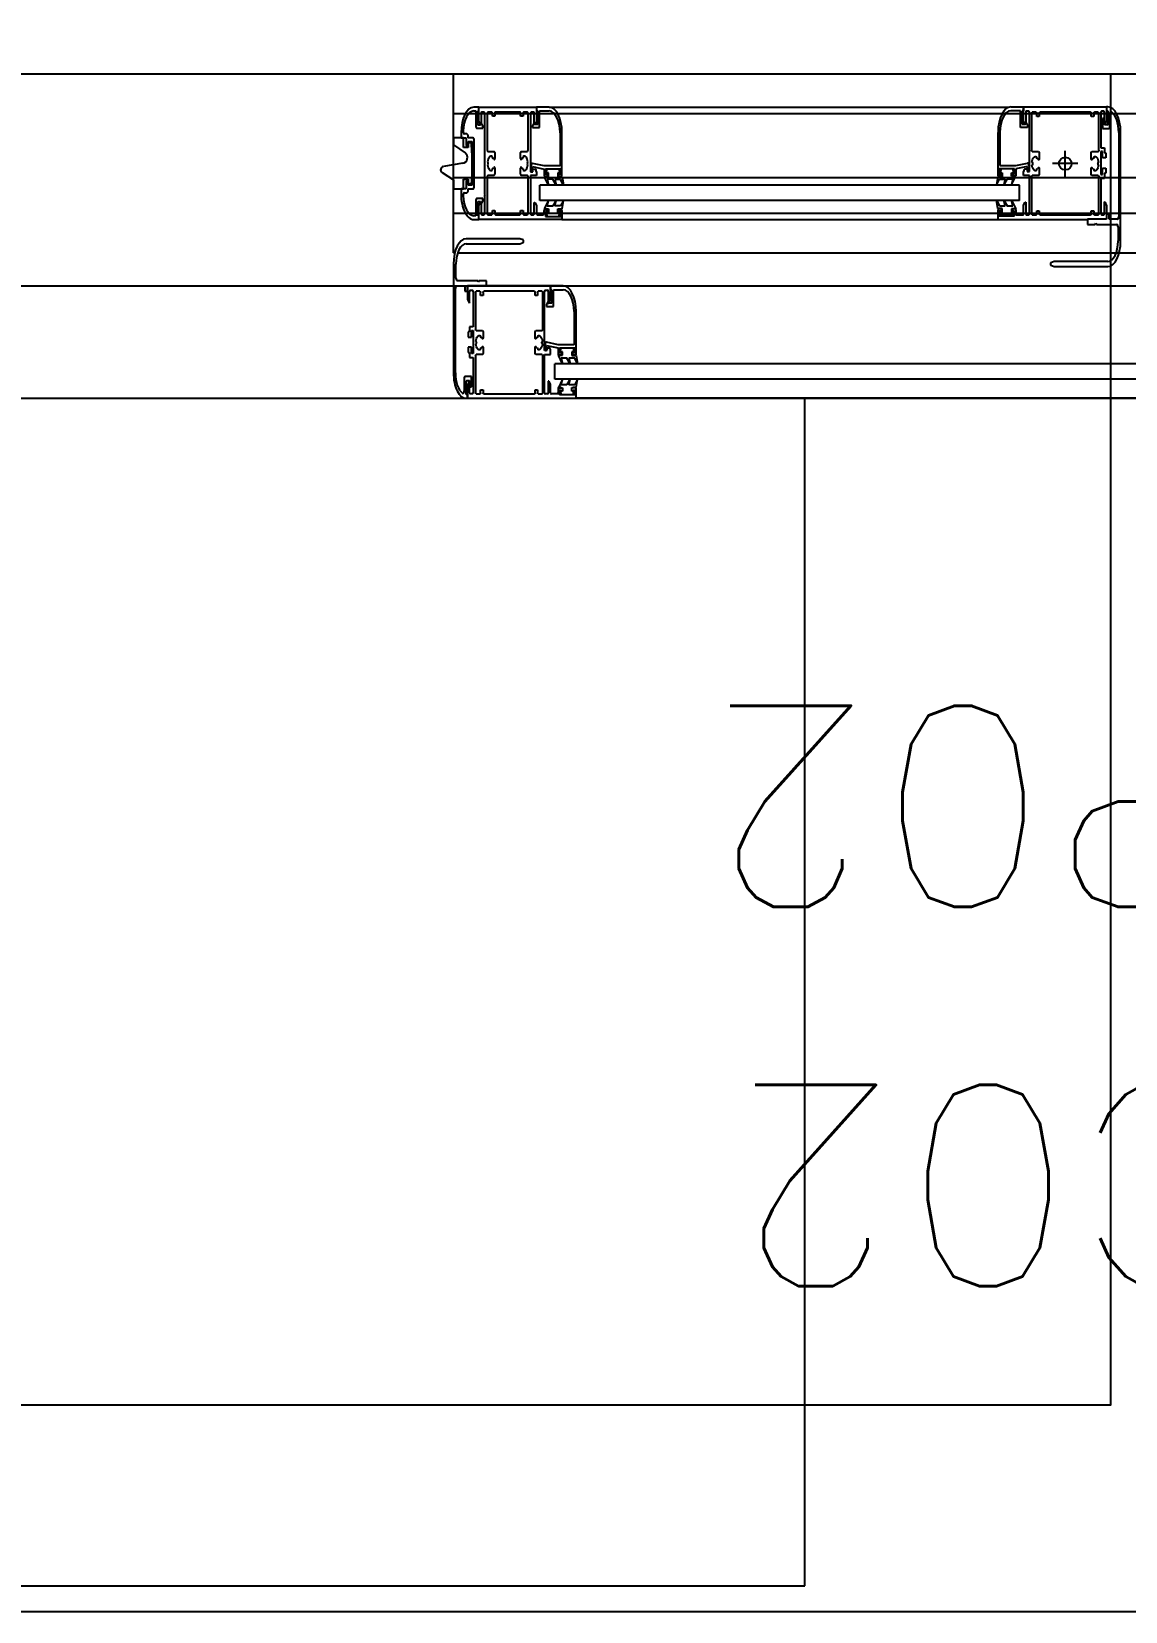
# Model space of a CAD drawing. Header units: millimetres. Extents: x 1478096 to 1808313, y 619971 to 762366.
# Drawn here: x 1612909 to 1614622, y 647228 to 649702 of the extents above; entities that cross this region are included whole.
import ezdxf

# ---------------------------------------------------------------- set-up
doc = ezdxf.new("R2010")
doc.units = ezdxf.units.MM
doc.header["$LTSCALE"] = 10
for name, color, linetype in [('0-superficies', 7, 'Continuous'), ('0_Estructura', 251, 'Continuous'), ('DC-ARQ-CARPINTERIAS', 7, 'Continuous')]:
    doc.layers.add(name, color=color, linetype=linetype)
doc.layers.add('DC-SUP- UTILES', color=2, linetype='Continuous', plot=False)
doc.styles.add('Romans-100', font='romans')

# ---------------------------------------------------------------- blocks, each defined once
blk = doc.blocks.new('PUERTAS AUTO.')
at = {"layer": 'DC-ARQ-CARPINTERIAS', "ltscale": 200}
for p, q in [((1560.9005, 729.0549, 0), (1557.9005, 729.0549, 0)), ((1557.9005, 729.0549, 0), (1557.9005, 727.1951)), ((1556.6257, 727.1955), (1562.1755, 727.1955)), ((1556.9035, 727.1951), (1558.2587, 727.1951)), ((1558.2587, 727.1951), (1558.2587, 727.1803)), ((1558.3079, 727.1951), (1558.2587, 727.1951)), ((1558.4287, 727.1951), (1558.3079, 727.1951)), ((1558.4287, 727.1739), (1558.4287, 727.1951)), ((1558.4307, 727.1951), (1558.4287, 727.1951)), ((1558.4287, 727.1951), (1558.4287, 727.1891)), ((1558.2583, 727.1781), (1558.2564, 727.1651)), ((1558.2564, 727.1651), (1558.2607, 727.1738)), ((1558.2599, 727.1781), (1558.2583, 727.1781)), ((1558.2597, 727.1783), (1558.2633, 727.1783)), ((1558.2652, 727.1781), (1558.2599, 727.1781)), ((1558.2599, 727.1781), (1558.2599, 727.1781)), ((1558.2607, 727.1823), (1558.2607, 727.1895)), ((1558.2607, 727.1895), (1558.2847, 727.1895)), ((1558.2633, 727.1823), (1558.2607, 727.1823)), ((1558.2607, 727.1738), (1558.2697, 727.1738)), ((1558.2634, 727.189), (1558.2621, 727.1841)), ((1558.2621, 727.1841), (1558.2634, 727.1841)), ((1558.2819, 727.189), (1558.2634, 727.189)), ((1558.2634, 727.1841), (1558.2652, 727.1841)), ((1558.2652, 727.1841), (1558.2652, 727.1781)), ((1558.2677, 727.1651), (1558.2729, 727.1741)), ((1558.2697, 727.1738), (1558.2677, 727.1651)), ((1558.2729, 727.1741), (1558.2819, 727.1741)), ((1558.2799, 727.1785), (1558.2799, 727.1841)), ((1558.2799, 727.1841), (1558.2833, 727.1841)), ((1558.2799, 727.1651), (1558.2863, 727.1785)), ((1558.2863, 727.1785), (1558.2799, 727.1785)), ((1558.2819, 727.1741), (1558.2799, 727.1651)), ((1558.2833, 727.1841), (1558.2819, 727.189)), ((1558.2819, 727.189), (1558.2819, 727.189)), ((1558.2847, 727.1823), (1558.2821, 727.1823)), ((1558.2821, 727.1783), (1558.2857, 727.1783)), ((1558.2847, 727.1895), (1558.2847, 727.1823)), ((1558.2867, 727.1803), (1558.2867, 727.1863)), ((1558.2877, 727.1883), (1558.2977, 727.1883)), ((1558.2987, 727.1863), (1558.2987, 727.1751)), ((1558.2987, 727.1751), (1558.2987, 727.1731)), ((1558.2987, 727.1731), (1558.3011, 727.1683)), ((1558.3021, 727.1683), (1558.3021, 727.1863)), ((1558.3031, 727.1883), (1558.3069, 727.1883)), ((1558.3079, 727.1863), (1558.3079, 727.1263)), ((1558.3109, 727.1863), (1558.3109, 727.1287)), ((1558.3179, 727.1883), (1558.3119, 727.1883)), ((1558.3189, 727.1819), (1558.3189, 727.1863)), ((1558.3227, 727.1819), (1558.3189, 727.1819)), ((1558.3227, 727.1863), (1558.3227, 727.1819)), ((1558.4033, 727.1883), (1558.3237, 727.1883)), ((1558.4043, 727.1819), (1558.4043, 727.1863)), ((1558.4081, 727.1819), (1558.4043, 727.1819)), ((1558.4081, 727.1863), (1558.4081, 727.1819)), ((1558.4151, 727.1883), (1558.4091, 727.1883)), ((1558.4161, 727.1287), (1558.4161, 727.1863)), ((1558.4199, 727.1311), (1558.4199, 727.1863)), ((1558.4209, 727.1883), (1558.4243, 727.1883)), ((1558.4237, 727.1771), (1558.4223, 727.1771)), ((1558.4223, 727.1771), (1558.4223, 727.1611)), ((1558.4253, 727.1671), (1558.4247, 727.1754)), ((1558.4253, 727.1863), (1558.4253, 727.1679)), ((1558.4257, 727.1679), (1558.4287, 727.1739)), ((1558.4287, 727.1891), (1558.4307, 727.1891)), ((1558.4307, 727.1891), (1558.4307, 727.1691)), ((1558.4337, 727.1631), (1558.4337, 727.1834)), ((1556.8686, 727.1651), (1558.292, 727.1651)), ((1558.292, 727.1651), (1558.292, 727.1411)), ((1558.3011, 727.1683), (1558.3021, 727.1683)), ((1558.4223, 727.1611), (1558.4327, 727.1611)), ((1558.4253, 727.1679), (1558.4257, 727.1679)), ((1558.4297, 727.1671), (1558.4253, 727.1671)), ((1558.4477, 727.1551), (1558.4477, 727.0231)), ((1558.4507, 726.9851), (1558.4507, 727.1551)), ((1556.8686, 727.1411), (1558.292, 727.1411)), ((1558.2583, 727.1281), (1558.2564, 727.1411)), ((1558.2564, 727.1411), (1558.2607, 727.1324)), ((1558.2599, 727.1281), (1558.2583, 727.1281)), ((1558.2643, 727.1271), (1558.2587, 727.1271)), ((1558.2587, 727.1271), (1558.2587, 727.0591)), ((1558.2652, 727.1281), (1558.2599, 727.1281)), ((1558.2599, 727.1281), (1558.2599, 727.1281)), ((1558.2607, 727.1324), (1558.2697, 727.1324)), ((1558.2607, 727.1159), (1558.2607, 727.1239)), ((1558.2607, 727.1239), (1558.2643, 727.1239)), ((1558.2634, 727.1159), (1558.2621, 727.1221)), ((1558.2621, 727.1221), (1558.2634, 727.1221)), ((1558.2634, 727.1221), (1558.2652, 727.1221)), ((1558.2643, 727.1239), (1558.2643, 727.1271)), ((1558.2652, 727.1221), (1558.2652, 727.1281)), ((1558.2697, 727.1324), (1558.2677, 727.1411)), ((1558.2677, 727.1411), (1558.2729, 727.1321)), ((1558.2729, 727.1321), (1558.2819, 727.1321)), ((1558.2819, 727.1321), (1558.2799, 727.1411)), ((1558.2799, 727.1411), (1558.2863, 727.1277)), ((1558.2863, 727.1277), (1558.2799, 727.1277)), ((1558.2799, 727.1277), (1558.2799, 727.1221)), ((1558.2799, 727.1221), (1558.2833, 727.1221)), ((1558.2867, 727.1271), (1558.2811, 727.1271)), ((1558.2811, 727.1271), (1558.2811, 727.1239)), ((1558.2811, 727.1239), (1558.2847, 727.1239)), ((1558.2833, 727.1221), (1558.2819, 727.1159)), ((1558.2847, 727.1239), (1558.2847, 727.1159)), ((1558.2867, 727.1161), (1558.2867, 727.1271)), ((1558.3079, 727.1263), (1558.2987, 727.1263)), ((1558.2987, 727.1263), (1558.2987, 727.1203)), ((1558.3047, 727.1163), (1558.3041, 727.1203)), ((1558.3041, 727.1203), (1558.3079, 727.1203)), ((1558.3062, 727.1201), (1558.3057, 727.1201)), ((1558.3079, 727.1203), (1558.3079, 727.1071)), ((1558.3119, 727.1267), (1558.3217, 727.1267)), ((1558.3227, 727.1247), (1558.3227, 727.1153)), ((1558.4043, 727.1153), (1558.4043, 727.1247)), ((1558.4053, 727.1267), (1558.4151, 727.1267)), ((1558.4255, 727.1311), (1558.4199, 727.1311)), ((1558.4199, 727.1251), (1558.4225, 727.1251)), ((1558.4199, 727.0891), (1558.4199, 727.1251)), ((1558.4225, 727.1251), (1558.4225, 727.1151)), ((1558.4255, 727.1231), (1558.4255, 727.1311)), ((1558.4275, 727.1231), (1558.4255, 727.1231)), ((1558.4275, 727.1151), (1558.4275, 727.1231)), ((1558.2847, 727.1159), (1558.2607, 727.1159)), ((1558.2617, 727.1111), (1558.2867, 727.1111)), ((1558.2617, 727.0591), (1558.2617, 727.1111)), ((1558.2819, 727.1159), (1558.2634, 727.1159)), ((1558.2819, 727.1159), (1558.2819, 727.1159)), ((1558.3047, 727.1122), (1558.2867, 727.1161)), ((1558.2867, 727.1111), (1558.3049, 727.1071)), ((1558.3007, 727.1163), (1558.3047, 727.1163)), ((1558.3047, 727.1181), (1558.3047, 727.1122)), ((1558.3072, 727.1111), (1558.3072, 727.1181)), ((1558.3079, 727.1071), (1558.3079, 727.0279)), ((1558.3114, 727.1102), (1558.3121, 727.1087)), ((1558.3121, 727.107), (1558.3114, 727.1056)), ((1558.3189, 727.1166), (1558.3186, 727.1185)), ((1558.3186, 727.0973), (1558.3189, 727.0992)), ((1558.3206, 727.1163), (1558.3196, 727.1157)), ((1558.3196, 727.1), (1558.3206, 727.0995)), ((1558.3227, 727.1005), (1558.3227, 727.0911)), ((1558.4043, 727.0911), (1558.4043, 727.1005)), ((1558.4073, 727.1157), (1558.4063, 727.1163)), ((1558.4063, 727.0995), (1558.4073, 727.1)), ((1558.4083, 727.1185), (1558.408, 727.1166)), ((1558.408, 727.0992), (1558.4083, 727.0973)), ((1558.4148, 727.1087), (1558.4155, 727.1102)), ((1558.4155, 727.1056), (1558.4148, 727.107)), ((1558.4225, 727.1151), (1558.4275, 727.1151)), ((1558.4275, 727.0991), (1558.4225, 727.0991)), ((1558.4225, 727.0991), (1558.4225, 727.0891)), ((1558.4275, 727.0911), (1558.4275, 727.0991)), ((1558.3109, 727.0871), (1558.3109, 727.0295)), ((1558.3217, 727.0891), (1558.3119, 727.0891)), ((1558.4151, 727.0891), (1558.4053, 727.0891)), ((1558.4161, 727.0295), (1558.4161, 727.0871)), ((1558.4225, 727.0891), (1558.4199, 727.0891)), ((1558.4199, 727.0279), (1558.4199, 727.0831)), ((1558.4199, 727.0831), (1558.4255, 727.0831)), ((1558.4255, 727.0831), (1558.4255, 727.0911)), ((1558.4255, 727.0911), (1558.4275, 727.0911)), ((1558.3047, 727.0511), (1558.2937, 727.0511)), ((1558.2937, 727.0511), (1558.2937, 727.0251)), ((1558.2967, 727.0251), (1558.2967, 727.0463)), ((1558.2967, 727.0463), (1558.3017, 727.0463)), ((1558.3011, 727.0463), (1558.2987, 727.0415)), ((1558.3021, 727.0463), (1558.3011, 727.0463)), ((1558.3017, 727.0463), (1558.3027, 727.0441)), ((1558.3021, 727.0279), (1558.3021, 727.0463)), ((1558.3027, 727.0441), (1558.3047, 727.0481)), ((1558.3047, 727.0481), (1558.3047, 727.0511)), ((1558.4257, 727.0463), (1558.4253, 727.0463)), ((1558.4253, 727.0463), (1558.4253, 727.0279)), ((1558.4287, 727.0403), (1558.4257, 727.0463)), ((1558.2937, 727.0251), (1558.2787, 727.0251)), ((1558.2987, 727.0251), (1558.2967, 727.0251)), ((1558.2987, 727.0415), (1558.2987, 727.0191)), ((1558.2987, 727.0191), (1558.2987, 727.0251)), ((1558.3069, 727.0259), (1558.3031, 727.0259)), ((1558.3119, 727.0275), (1558.3179, 727.0275)), ((1558.3189, 727.0295), (1558.3189, 727.0339)), ((1558.3189, 727.0339), (1558.3227, 727.0339)), ((1558.3227, 727.0339), (1558.3227, 727.0295)), ((1558.3237, 727.0275), (1558.4033, 727.0275)), ((1558.4043, 727.0339), (1558.4081, 727.0339)), ((1558.4043, 727.0295), (1558.4043, 727.0339)), ((1558.4081, 727.0339), (1558.4081, 727.0295)), ((1558.4091, 727.0275), (1558.4151, 727.0275)), ((1558.4243, 727.0259), (1558.4209, 727.0259)), ((1558.4287, 727.0191), (1558.4287, 727.0403)), ((1558.4327, 727.0271), (1558.4287, 727.0271)), ((1558.4287, 727.0271), (1558.4287, 727.0191)), ((1558.4327, 727.0191), (1558.4327, 727.0271)), ((1556.6257, 727.0195), (1562.1755, 727.0195)), ((1558.2787, 727.0191), (1556.8835, 727.0191)), ((1558.2787, 727.0191), (1558.2987, 727.0191)), ((1558.2987, 727.0191), (1558.3079, 727.0191)), ((1558.3079, 727.0191), (1558.4287, 727.0191)), ((1558.3987, 727.0191), (1558.3987, 727.0111)), ((1558.4287, 727.0191), (1558.3987, 727.0191)), ((1558.3987, 727.0111), (1558.4107, 727.0111)), ((1558.4107, 727.0111), (1558.4117, 727.0131)), ((1558.4117, 727.0131), (1558.4127, 727.0111)), ((1558.4127, 727.0111), (1558.4447, 727.0111)), ((1558.4457, 727.0191), (1558.4327, 727.0191)), ((1558.4467, 727.0071), (1558.4467, 726.9851)), ((1557.5097, 726.9887), (1557.4257, 726.9887)), ((1557.4257, 726.9807), (1557.5097, 726.9807)), ((1557.5149, 726.9866), (1557.5097, 726.9887)), ((1557.5097, 726.9807), (1557.5149, 726.9827)), ((1558.4439, 726.9671), (1556.697, 726.9671)), ((1557.4057, 726.9487), (1557.4057, 726.7787)), ((1557.4097, 726.9267), (1557.4097, 726.9487)), ((1558.3467, 726.9531), (1558.3415, 726.951)), ((1558.3415, 726.9471), (1558.3467, 726.9451)), ((1558.4307, 726.9531), (1558.3467, 726.9531)), ((1558.4506, 726.9671), (1558.4485, 726.9671)), ((1558.4506, 726.9671), (1558.4506, 726.6871)), ((1557.4437, 726.9227), (1557.4117, 726.9227)), ((1557.4447, 726.9207), (1557.4437, 726.9227)), ((1557.4457, 726.9227), (1557.4447, 726.9207)), ((1557.4577, 726.9227), (1557.4457, 726.9227)), ((1557.4577, 726.9147), (1557.4577, 726.9227)), ((1558.3467, 726.9451), (1558.4307, 726.9451)), ((1558.4506, 726.9051), (1556.709, 726.9051)), ((1557.4087, 726.7787), (1557.4087, 726.9107)), ((1557.4107, 726.9147), (1557.4237, 726.9147)), ((1557.4237, 726.9147), (1557.4237, 726.9067)), ((1557.4237, 726.9067), (1557.4277, 726.9067)), ((1557.4277, 726.8935), (1557.4277, 726.9147)), ((1557.4277, 726.9067), (1557.4277, 726.9147)), ((1557.4277, 726.9147), (1557.4577, 726.9147)), ((1557.4311, 726.9059), (1557.4311, 726.8875)), ((1557.4355, 726.9079), (1557.4321, 726.9079)), ((1557.4365, 726.8507), (1557.4365, 726.9059)), ((1557.4399, 726.9059), (1557.4399, 726.8483)), ((1557.4469, 726.9079), (1557.4409, 726.9079)), ((1557.4479, 726.9015), (1557.4479, 726.9059)), ((1557.4517, 726.9015), (1557.4479, 726.9015)), ((1557.4517, 726.9059), (1557.4517, 726.9015)), ((1557.5323, 726.9079), (1557.4527, 726.9079)), ((1558.2807, 726.9151), (1557.4577, 726.9151)), ((1557.5333, 726.9015), (1557.5333, 726.9059)), ((1557.5371, 726.9015), (1557.5333, 726.9015)), ((1557.5371, 726.9059), (1557.5371, 726.9015)), ((1557.5441, 726.9079), (1557.5381, 726.9079)), ((1557.5451, 726.8483), (1557.5451, 726.9059)), ((1557.5485, 726.9059), (1557.5485, 726.8459)), ((1557.5533, 726.9079), (1557.5495, 726.9079)), ((1557.5543, 726.8879), (1557.5543, 726.9059)), ((1557.5577, 726.9059), (1557.5577, 726.8947)), ((1557.5687, 726.9079), (1557.5587, 726.9079)), ((1557.5697, 726.8999), (1557.5697, 726.9059)), ((1557.5765, 726.8847), (1557.57, 726.8981)), ((1557.57, 726.8981), (1557.5764, 726.8981)), ((1557.5743, 726.8979), (1557.5707, 726.8979)), ((1557.5717, 726.9091), (1557.5717, 726.9019)), ((1557.5957, 726.9091), (1557.5717, 726.9091)), ((1557.5717, 726.9019), (1557.5743, 726.9019)), ((1557.573, 726.9036), (1557.5744, 726.9085)), ((1557.5764, 726.9036), (1557.573, 726.9036)), ((1557.5744, 726.9085), (1557.5744, 726.9085)), ((1557.5744, 726.9085), (1557.5929, 726.9085)), ((1557.5764, 726.8981), (1557.5764, 726.9036)), ((1557.5929, 726.9036), (1557.5911, 726.9036)), ((1557.5911, 726.9036), (1557.5911, 726.8976)), ((1557.5911, 726.8976), (1557.5965, 726.8976)), ((1557.5929, 726.9085), (1557.5943, 726.9036)), ((1557.5943, 726.9036), (1557.5929, 726.9036)), ((1557.5931, 726.9019), (1557.5957, 726.9019)), ((1557.5967, 726.8979), (1557.5931, 726.8979)), ((1557.5957, 726.9019), (1557.5957, 726.9091)), ((1557.5965, 726.8976), (1557.5964, 726.8976)), ((1557.5964, 726.8976), (1557.598, 726.8976)), ((1557.5977, 726.9151), (1557.5977, 726.8999)), ((1557.598, 726.8976), (1557.6, 726.8847)), ((1558.2804, 726.8981), (1558.2784, 726.8851)), ((1558.282, 726.8981), (1558.2804, 726.8981)), ((1558.2807, 726.9011), (1558.2807, 726.9151)), ((1558.2807, 726.9151), (1558.4107, 726.9151)), ((1558.2855, 726.8991), (1558.2817, 726.8991)), ((1558.2819, 726.8981), (1558.282, 726.8981)), ((1558.2873, 726.8981), (1558.2819, 726.8981)), ((1558.2827, 726.9103), (1558.2827, 726.9023)), ((1558.3067, 726.9103), (1558.2827, 726.9103)), ((1558.2827, 726.9023), (1558.2855, 726.9023)), ((1558.2855, 726.9103), (1558.2841, 726.9041)), ((1558.2841, 726.9041), (1558.2854, 726.9041)), ((1558.2854, 726.9041), (1558.2873, 726.9041)), ((1558.304, 726.9103), (1558.2855, 726.9103)), ((1558.2873, 726.9041), (1558.2873, 726.8981)), ((1558.3019, 726.8851), (1558.3084, 726.8985)), ((1558.302, 726.9041), (1558.3054, 726.9041)), ((1558.302, 726.8985), (1558.302, 726.9041)), ((1558.3084, 726.8985), (1558.302, 726.8985)), ((1558.3039, 726.9023), (1558.3067, 726.9023)), ((1558.3077, 726.8991), (1558.3039, 726.8991)), ((1558.304, 726.9103), (1558.304, 726.9103)), ((1558.3054, 726.9041), (1558.304, 726.9103)), ((1558.3067, 726.9023), (1558.3067, 726.9103)), ((1558.3087, 726.9055), (1558.3087, 726.9011)), ((1558.3197, 726.9075), (1558.3097, 726.9075)), ((1558.3207, 726.8931), (1558.3207, 726.9055)), ((1558.3241, 726.9055), (1558.3241, 726.8883)), ((1558.3289, 726.9075), (1558.3251, 726.9075)), ((1558.3299, 726.8463), (1558.3299, 726.9055)), ((1558.3337, 726.9055), (1558.3337, 726.8479)), ((1558.3407, 726.9075), (1558.3347, 726.9075)), ((1558.3417, 726.9011), (1558.3417, 726.9055)), ((1558.3455, 726.9011), (1558.3417, 726.9011)), ((1558.3455, 726.9055), (1558.3455, 726.9011)), ((1558.3849, 726.9075), (1558.3465, 726.9075)), ((1558.3859, 726.9011), (1558.3859, 726.9055)), ((1558.3897, 726.9011), (1558.3859, 726.9011)), ((1558.3897, 726.9055), (1558.3897, 726.9011)), ((1558.3967, 726.9075), (1558.3907, 726.9075)), ((1558.3977, 726.8479), (1558.3977, 726.9055)), ((1558.4015, 726.9055), (1558.4015, 726.8773)), ((1558.4063, 726.9075), (1558.4025, 726.9075)), ((1558.4073, 726.8883), (1558.4073, 726.9055)), ((1558.4187, 726.9151), (1558.4107, 726.9151)), ((1558.4107, 726.9151), (1558.4107, 726.8931)), ((1558.4107, 726.9151), (1558.4107, 726.9091)), ((1558.4107, 726.9091), (1558.4127, 726.9091)), ((1558.4127, 726.9091), (1558.4127, 726.8871)), ((1558.4157, 726.9091), (1558.4187, 726.9091)), ((1558.4157, 726.8861), (1558.4157, 726.9091)), ((1557.4307, 726.8875), (1557.4277, 726.8935)), ((1557.4311, 726.8875), (1557.4307, 726.8875)), ((1557.5553, 726.8879), (1557.5543, 726.8879)), ((1557.5577, 726.8927), (1557.5553, 726.8879)), ((1557.5577, 726.8947), (1557.5577, 726.8927)), ((1557.5643, 726.8851), (1557.5643, 726.8611)), ((1557.5643, 726.8851), (1558.3156, 726.8851)), ((1557.5744, 726.8937), (1557.5765, 726.8847)), ((1557.5834, 726.8937), (1557.5744, 726.8937)), ((1557.5886, 726.8847), (1557.5834, 726.8937)), ((1557.5956, 726.8934), (1557.5866, 726.8934)), ((1557.5866, 726.8934), (1557.5886, 726.8847)), ((1557.6, 726.8847), (1557.5956, 726.8934)), ((1558.2784, 726.8851), (1558.2828, 726.8938)), ((1558.2828, 726.8938), (1558.2917, 726.8938)), ((1558.2898, 726.8851), (1558.295, 726.8941)), ((1558.2917, 726.8938), (1558.2898, 726.8851)), ((1558.295, 726.8941), (1558.304, 726.8941)), ((1558.304, 726.8941), (1558.3019, 726.8851)), ((1558.3156, 726.8851), (1558.3156, 726.8611)), ((1558.3231, 726.8883), (1558.3207, 726.8931)), ((1558.3241, 726.8883), (1558.3231, 726.8883)), ((1558.4015, 726.8773), (1558.4009, 726.8761)), ((1558.4009, 726.8761), (1558.4015, 726.8749)), ((1558.4015, 726.8749), (1558.4015, 726.8403)), ((1558.4067, 726.8901), (1558.4047, 726.8861)), ((1558.4047, 726.8861), (1558.4047, 726.8821)), ((1558.4047, 726.8821), (1558.4137, 726.8821)), ((1558.4082, 726.8871), (1558.4067, 726.8901)), ((1558.4083, 726.8883), (1558.4073, 726.8883)), ((1558.4127, 726.8871), (1558.4082, 726.8871)), ((1558.4107, 726.8931), (1558.4083, 726.8883)), ((1558.4337, 726.8731), (1558.4297, 726.8731)), ((1558.4387, 726.8671), (1558.4387, 726.8751)), ((1558.4506, 726.8491), (1556.709, 726.8491)), ((1557.4309, 726.8427), (1557.4309, 726.8507)), ((1557.4309, 726.8507), (1557.4365, 726.8507)), ((1557.4925, 726.8475), (1557.4925, 726.8075)), ((1557.5643, 726.8611), (1558.3156, 726.8611)), ((1557.5765, 726.8607), (1557.57, 726.8473)), ((1557.5744, 726.8516), (1557.5765, 726.8607)), ((1557.5834, 726.8517), (1557.5744, 726.8516)), ((1557.5886, 726.8607), (1557.5834, 726.8517)), ((1557.5866, 726.8519), (1557.5886, 726.8607)), ((1557.5956, 726.8519), (1557.5866, 726.8519)), ((1557.5911, 726.8417), (1557.5911, 726.8477)), ((1557.5911, 726.8477), (1557.5965, 726.8477)), ((1557.6, 726.8607), (1557.5956, 726.8519)), ((1557.5965, 726.8477), (1557.5964, 726.8477)), ((1557.5964, 726.8477), (1557.598, 726.8477)), ((1557.598, 726.8477), (1557.6, 726.8607)), ((1558.2784, 726.8611), (1558.2828, 726.8524)), ((1558.2804, 726.8481), (1558.2784, 726.8611)), ((1558.282, 726.8481), (1558.2804, 726.8481)), ((1558.2819, 726.8481), (1558.282, 726.8481)), ((1558.2873, 726.8481), (1558.2819, 726.8481)), ((1558.2828, 726.8524), (1558.2917, 726.8524)), ((1558.2873, 726.8421), (1558.2873, 726.8481)), ((1558.2898, 726.8611), (1558.295, 726.8521)), ((1558.2917, 726.8524), (1558.2898, 726.8611)), ((1558.295, 726.8521), (1558.304, 726.8521)), ((1558.3019, 726.8611), (1558.3084, 726.8477)), ((1558.304, 726.8521), (1558.3019, 726.8611)), ((1558.302, 726.8477), (1558.302, 726.8421)), ((1558.3084, 726.8477), (1558.302, 726.8477)), ((1558.4182, 726.8631), (1558.4182, 726.7911)), ((1558.4277, 726.8671), (1558.4202, 726.8671)), ((1558.4212, 726.8611), (1558.4277, 726.8611)), ((1558.4212, 726.7931), (1558.4212, 726.8611)), ((1558.4218, 726.8567), (1558.4212, 726.8391)), ((1558.4275, 726.8591), (1558.4255, 726.8591)), ((1558.4275, 726.8521), (1558.4275, 726.8591)), ((1558.4347, 726.8521), (1558.4275, 726.8521)), ((1558.4277, 726.8691), (1558.4277, 726.8671)), ((1558.4277, 726.8611), (1558.4277, 726.8561)), ((1558.4287, 726.8541), (1558.4297, 726.8541)), ((1558.4307, 726.8671), (1558.4387, 726.8671)), ((1558.4307, 726.8561), (1558.4307, 726.8671)), ((1558.4507, 726.8671), (1558.4347, 726.8671)), ((1558.4347, 726.8671), (1558.4347, 726.8521)), ((1558.4507, 726.8531), (1558.4507, 726.8671)), ((1558.4684, 726.8412), (1558.4507, 726.8531)), ((1557.4289, 726.8347), (1557.4289, 726.8427)), ((1557.4289, 726.8427), (1557.4309, 726.8427)), ((1557.4339, 726.8347), (1557.4289, 726.8347)), ((1557.4365, 726.8447), (1557.4339, 726.8447)), ((1557.4339, 726.8447), (1557.4339, 726.8347)), ((1557.4365, 726.8087), (1557.4365, 726.8447)), ((1557.4404, 726.8297), (1557.4411, 726.8283)), ((1557.4411, 726.8266), (1557.4404, 726.8252)), ((1557.4409, 726.8463), (1557.4507, 726.8463)), ((1557.4479, 726.8362), (1557.4476, 726.8381)), ((1557.4496, 726.8358), (1557.4486, 726.8353)), ((1557.4517, 726.8443), (1557.4517, 726.8349)), ((1557.4725, 726.8275), (1557.5125, 726.8275)), ((1557.5333, 726.8349), (1557.5333, 726.8443)), ((1557.5343, 726.8463), (1557.5441, 726.8463)), ((1557.5363, 726.8353), (1557.5353, 726.8358)), ((1557.5373, 726.8381), (1557.537, 726.8362)), ((1557.5438, 726.8283), (1557.5445, 726.8297)), ((1557.5445, 726.8252), (1557.5438, 726.8266)), ((1557.5485, 726.8459), (1557.5577, 726.8459)), ((1557.5523, 726.8399), (1557.5485, 726.8399)), ((1557.5485, 726.8399), (1557.5485, 726.8267)), ((1557.5485, 726.8267), (1557.5485, 726.7475)), ((1557.5492, 726.8307), (1557.5492, 726.8377)), ((1557.5502, 726.8397), (1557.5507, 726.8397)), ((1557.5697, 726.8307), (1557.5514, 726.8267)), ((1557.5517, 726.8359), (1557.5523, 726.8399)), ((1557.5517, 726.8377), (1557.5517, 726.8318)), ((1557.5557, 726.8359), (1557.5517, 726.8359)), ((1557.5517, 726.8318), (1557.5697, 726.8357)), ((1557.5577, 726.8459), (1557.5577, 726.8399)), ((1557.5697, 726.8357), (1557.5697, 726.8467)), ((1557.5697, 726.8467), (1557.5753, 726.8467)), ((1557.5947, 726.8307), (1557.5697, 726.8307)), ((1557.57, 726.8473), (1557.5764, 726.8473)), ((1557.5753, 726.8435), (1557.5717, 726.8435)), ((1557.5717, 726.8435), (1557.5717, 726.8355)), ((1557.5717, 726.8355), (1557.5957, 726.8355)), ((1557.5764, 726.8417), (1557.573, 726.8417)), ((1557.573, 726.8417), (1557.5744, 726.8355)), ((1557.5744, 726.8355), (1557.5744, 726.8355)), ((1557.5744, 726.8355), (1557.5929, 726.8355)), ((1557.5753, 726.8467), (1557.5753, 726.8435)), ((1557.5764, 726.8473), (1557.5764, 726.8417)), ((1557.5929, 726.8417), (1557.5911, 726.8417)), ((1557.5921, 726.8435), (1557.5921, 726.8467)), ((1557.5921, 726.8467), (1557.5977, 726.8467)), ((1557.5957, 726.8435), (1557.5921, 726.8435)), ((1557.5929, 726.8355), (1557.5943, 726.8417)), ((1557.5943, 726.8417), (1557.5929, 726.8417)), ((1557.5947, 726.7787), (1557.5947, 726.8307)), ((1557.5957, 726.8355), (1557.5957, 726.8435)), ((1557.5977, 726.8467), (1557.5977, 726.7787)), ((1558.2807, 726.8471), (1558.2807, 726.7791)), ((1558.2863, 726.8471), (1558.2807, 726.8471)), ((1558.2827, 726.8439), (1558.2863, 726.8439)), ((1558.2827, 726.8359), (1558.2827, 726.8439)), ((1558.3067, 726.8359), (1558.2827, 726.8359)), ((1558.2837, 726.8311), (1558.3087, 726.8311)), ((1558.2837, 726.7791), (1558.2837, 726.8311)), ((1558.2841, 726.8421), (1558.2854, 726.8421)), ((1558.2855, 726.8359), (1558.2841, 726.8421)), ((1558.2854, 726.8421), (1558.2873, 726.8421)), ((1558.304, 726.8359), (1558.2855, 726.8359)), ((1558.2863, 726.8439), (1558.2863, 726.8471)), ((1558.302, 726.8421), (1558.3054, 726.8421)), ((1558.3031, 726.8471), (1558.3031, 726.8439)), ((1558.3087, 726.8471), (1558.3031, 726.8471)), ((1558.3031, 726.8439), (1558.3067, 726.8439)), ((1558.3054, 726.8421), (1558.304, 726.8359)), ((1558.304, 726.8359), (1558.304, 726.8359)), ((1558.3067, 726.8439), (1558.3067, 726.8359)), ((1558.3087, 726.8361), (1558.3087, 726.8471)), ((1558.3267, 726.8322), (1558.3087, 726.8361)), ((1558.3087, 726.8311), (1558.327, 726.8271)), ((1558.3207, 726.8463), (1558.3299, 726.8463)), ((1558.3207, 726.8403), (1558.3207, 726.8463)), ((1558.3267, 726.8363), (1558.3227, 726.8363)), ((1558.3299, 726.8403), (1558.3261, 726.8403)), ((1558.3261, 726.8403), (1558.3267, 726.8363)), ((1558.3267, 726.8381), (1558.3267, 726.8322)), ((1558.3282, 726.8401), (1558.3277, 726.8401)), ((1558.3292, 726.8311), (1558.3292, 726.8381)), ((1558.3299, 726.7487), (1558.3299, 726.8403)), ((1558.3342, 726.8294), (1558.3349, 726.8279)), ((1558.3349, 726.8262), (1558.3342, 726.8248)), ((1558.3347, 726.8459), (1558.3445, 726.8459)), ((1558.3417, 726.8358), (1558.3415, 726.8377)), ((1558.3434, 726.8355), (1558.3425, 726.8349)), ((1558.3455, 726.8439), (1558.3455, 726.8345)), ((1558.3859, 726.8345), (1558.3859, 726.8439)), ((1558.3869, 726.8459), (1558.3967, 726.8459)), ((1558.389, 726.8349), (1558.388, 726.8355)), ((1558.3899, 726.8377), (1558.3897, 726.8358)), ((1558.3965, 726.8279), (1558.3972, 726.8294)), ((1558.3972, 726.8248), (1558.3965, 726.8262)), ((1558.4015, 726.8403), (1558.4015, 726.7487)), ((1558.4212, 726.8391), (1558.4214, 726.8151)), ((1558.4361, 726.827), (1558.4665, 726.8322)), ((1557.4289, 726.8107), (1557.4289, 726.8187)), ((1557.4289, 726.8187), (1557.4339, 726.8187)), ((1557.4309, 726.8107), (1557.4289, 726.8107)), ((1557.4309, 726.8027), (1557.4309, 726.8107)), ((1557.4365, 726.8027), (1557.4309, 726.8027)), ((1557.4339, 726.8187), (1557.4339, 726.8087)), ((1557.4339, 726.8087), (1557.4365, 726.8087)), ((1557.4365, 726.7475), (1557.4365, 726.8027)), ((1557.4399, 726.8067), (1557.4399, 726.7491)), ((1557.4507, 726.8087), (1557.4409, 726.8087)), ((1557.4476, 726.8168), (1557.4479, 726.8188)), ((1557.4486, 726.8196), (1557.4496, 726.8191)), ((1557.4517, 726.8201), (1557.4517, 726.8107)), ((1557.5333, 726.8107), (1557.5333, 726.8201)), ((1557.5441, 726.8087), (1557.5343, 726.8087)), ((1557.5353, 726.8191), (1557.5363, 726.8196)), ((1557.537, 726.8188), (1557.5373, 726.8168)), ((1557.5451, 726.7491), (1557.5451, 726.8067)), ((1558.3337, 726.8063), (1558.3337, 726.7487)), ((1558.3445, 726.8083), (1558.3347, 726.8083)), ((1558.3415, 726.8165), (1558.3417, 726.8184)), ((1558.3425, 726.8192), (1558.3434, 726.8187)), ((1558.3455, 726.8197), (1558.3455, 726.8103)), ((1558.3859, 726.8103), (1558.3859, 726.8197)), ((1558.3967, 726.8083), (1558.3869, 726.8083)), ((1558.388, 726.8187), (1558.389, 726.8192)), ((1558.3897, 726.8184), (1558.3899, 726.8165)), ((1558.3977, 726.7487), (1558.3977, 726.8063)), ((1558.4214, 726.8151), (1558.4224, 726.7974)), ((1558.4275, 726.7951), (1558.4275, 726.8021)), ((1558.4275, 726.8021), (1558.4347, 726.8021)), ((1558.4277, 726.7981), (1558.4277, 726.7931)), ((1558.4297, 726.8001), (1558.4287, 726.8001)), ((1558.4307, 726.7871), (1558.4307, 726.7981)), ((1558.4507, 726.7981), (1558.4325, 726.8107)), ((1558.4347, 726.8021), (1558.4347, 726.7871)), ((1558.4507, 726.7871), (1558.4507, 726.7981)), ((1558.4202, 726.7871), (1558.4277, 726.7871)), ((1558.4277, 726.7931), (1558.4212, 726.7931)), ((1558.4255, 726.7951), (1558.4275, 726.7951)), ((1558.4277, 726.7871), (1558.4277, 726.7851)), ((1558.4297, 726.7811), (1558.4337, 726.7811)), ((1558.4387, 726.7871), (1558.4307, 726.7871)), ((1558.4347, 726.7871), (1558.4507, 726.7871)), ((1558.4387, 726.7791), (1558.4387, 726.7871)), ((1558.4506, 726.7491), (1556.709, 726.7491)), ((1557.4227, 726.7707), (1557.4227, 726.7504)), ((1557.4341, 726.7727), (1557.4237, 726.7727)), ((1557.4257, 726.7447), (1557.4257, 726.7647)), ((1557.4267, 726.7667), (1557.4311, 726.7667)), ((1557.4277, 726.7599), (1557.4307, 726.7659)), ((1557.4277, 726.7387), (1557.4277, 726.7599)), ((1557.4307, 726.7659), (1557.4311, 726.7659)), ((1557.4311, 726.7667), (1557.4317, 726.7584)), ((1557.4311, 726.7659), (1557.4311, 726.7475)), ((1557.4327, 726.7567), (1557.4341, 726.7567)), ((1557.4341, 726.7567), (1557.4341, 726.7727)), ((1557.4479, 726.7535), (1557.4517, 726.7535)), ((1557.4479, 726.7491), (1557.4479, 726.7535)), ((1557.4517, 726.7535), (1557.4517, 726.7491)), ((1557.5333, 726.7491), (1557.5333, 726.7535)), ((1557.5333, 726.7535), (1557.5371, 726.7535)), ((1557.5371, 726.7535), (1557.5371, 726.7491)), ((1557.5517, 726.7707), (1557.5627, 726.7707)), ((1557.5517, 726.7677), (1557.5517, 726.7707)), ((1557.5537, 726.7637), (1557.5517, 726.7677)), ((1557.5547, 726.7659), (1557.5537, 726.7637)), ((1557.5543, 726.7475), (1557.5543, 726.7659)), ((1557.5543, 726.7659), (1557.5553, 726.7659)), ((1557.5597, 726.7659), (1557.5547, 726.7659)), ((1557.5553, 726.7659), (1557.5577, 726.7611)), ((1557.5577, 726.7611), (1557.5577, 726.7387)), ((1557.5597, 726.7447), (1557.5597, 726.7659)), ((1557.5627, 726.7707), (1557.5627, 726.7447)), ((1558.3157, 726.7711), (1558.3157, 726.7451)), ((1558.3267, 726.7711), (1558.3157, 726.7711)), ((1558.3187, 726.7663), (1558.3237, 726.7663)), ((1558.3187, 726.7451), (1558.3187, 726.7663)), ((1558.3207, 726.7615), (1558.3231, 726.7663)), ((1558.3207, 726.7391), (1558.3207, 726.7615)), ((1558.3231, 726.7663), (1558.3241, 726.7663)), ((1558.3237, 726.7663), (1558.3247, 726.7641)), ((1558.3241, 726.7663), (1558.3241, 726.7487)), ((1558.3247, 726.7641), (1558.3267, 726.7681)), ((1558.3267, 726.7681), (1558.3267, 726.7711)), ((1558.3417, 726.7531), (1558.3455, 726.7531)), ((1558.3417, 726.7487), (1558.3417, 726.7531)), ((1558.3455, 726.7531), (1558.3455, 726.7487)), ((1558.3859, 726.7531), (1558.3897, 726.7531)), ((1558.3859, 726.7487), (1558.3859, 726.7531)), ((1558.3897, 726.7531), (1558.3897, 726.7487)), ((1558.4047, 726.7721), (1558.4047, 726.7681)), ((1558.4137, 726.7721), (1558.4047, 726.7721)), ((1558.4047, 726.7681), (1558.4067, 726.7641)), ((1558.4067, 726.7641), (1558.4082, 726.7671)), ((1558.4073, 726.7659), (1558.4083, 726.7659)), ((1558.4073, 726.7487), (1558.4073, 726.7659)), ((1558.4082, 726.7671), (1558.4127, 726.7671)), ((1558.4083, 726.7659), (1558.4107, 726.7611)), ((1558.4107, 726.7611), (1558.4107, 726.7391)), ((1558.4127, 726.7671), (1558.4127, 726.7451)), ((1558.4157, 726.7451), (1558.4157, 726.7681)), ((1557.4277, 726.7447), (1557.4257, 726.7447)), ((1557.4257, 726.7387), (1557.4277, 726.7387)), ((1557.4277, 726.7387), (1557.4277, 726.7447)), ((1557.5485, 726.7387), (1557.4277, 726.7387)), ((1557.4321, 726.7455), (1557.4355, 726.7455)), ((1557.4409, 726.7471), (1557.4469, 726.7471)), ((1557.4527, 726.7471), (1557.5323, 726.7471)), ((1557.5381, 726.7471), (1557.5441, 726.7471)), ((1557.5577, 726.7387), (1557.5485, 726.7387)), ((1557.5495, 726.7455), (1557.5533, 726.7455)), ((1557.5577, 726.7387), (1557.5577, 726.7447)), ((1557.5577, 726.7447), (1557.5597, 726.7447)), ((1557.5777, 726.7387), (1557.5577, 726.7387)), ((1557.5627, 726.7447), (1557.5777, 726.7447)), ((1558.3007, 726.7391), (1557.5806, 726.7391)), ((1558.3157, 726.7451), (1558.3007, 726.7451)), ((1558.3007, 726.7391), (1558.3207, 726.7391)), ((1558.3207, 726.7451), (1558.3187, 726.7451)), ((1558.3207, 726.7391), (1558.3207, 726.7451)), ((1558.4107, 726.7391), (1558.3207, 726.7391)), ((1558.3251, 726.7467), (1558.3289, 726.7467)), ((1558.3347, 726.7467), (1558.3407, 726.7467)), ((1558.3465, 726.7467), (1558.3849, 726.7467)), ((1558.3907, 726.7467), (1558.3967, 726.7467)), ((1558.4025, 726.7467), (1558.4063, 726.7467)), ((1558.4107, 726.7451), (1558.4107, 726.7391)), ((1558.4127, 726.7451), (1558.4107, 726.7451)), ((1558.4107, 726.7391), (1558.4187, 726.7391)), ((1558.4187, 726.7451), (1558.4157, 726.7451)), ((1558.4506, 726.6871), (1556.697, 726.6871))]:
    blk.add_line(p, q, dxfattribs=at)
blk.add_circle((1557.4925, 726.8275, 0), 0.01, dxfattribs=at)
for centre, radius, start, end in [((1558.4256, 726.8548), 0.00426, 91.5495, 153.4963), ((1558.4377, 726.8181), 0.009, 99.7198, 235.1904), ((1558.4657, 726.8371), 0.005, 279.7198, 56.3306), ((1558.4248, 726.7974), 0.00238, 178.3195, 286.1441)]:
    blk.add_arc(centre, radius, start, end, dxfattribs=at)
for centre, major_axis, start_param, end_param in [((1558.4307, 727.1551, 0), (0, -0.04), 1.570796, 3.141593), ((1558.2597, 727.1803, 0), (0, -0.002), -1.570796, 0), ((1558.2857, 727.1803, 0), (0, -0.002), 0, 1.570796), ((1558.2877, 727.1863, 0), (0, -0.002), 3.141593, 4.712389), ((1558.2977, 727.1863, 0), (0, -0.002), 1.570796, 3.141593), ((1558.3031, 727.1863, 0), (0, -0.002), 3.141593, 4.712389), ((1558.3069, 727.1863, 0), (0, -0.002), 1.570796, 3.141593), ((1558.4209, 727.1863, 0), (0, -0.002), 3.141593, 4.712389), ((1558.4237, 727.1751, 0), (0, -0.002), 1.717047, 3.141593), ((1558.4243, 727.1863, 0), (0, -0.002), 1.570796, 3.141593), ((1558.4297, 727.1691, 0), (0, -0.002), 0, 1.570796), ((1558.4357, 727.1834, 0), (0, -0.004), 2.801756, 4.712389), ((1558.4307, 727.1551, 0), (0, -0.034), 1.570796, 2.801756), ((1558.4327, 727.1631, 0), (0, -0.002), 0, 1.570796), ((1558.3007, 727.1203, 0), (0, -0.004), -1.570796, 0), ((1558.3057, 727.1181, 0), (0, -0.002), 3.141593, 4.712389), ((1558.3062, 727.1181, 0), (0, -0.002), 1.570796, 3.141593), ((1558.3052, 727.1111, 0), (0, -0.004), -0.10832, 1.570796), ((1558.2787, 727.0591, 0), (0, -0.04), 4.712389, 6.283185), ((1558.2787, 727.0591, 0), (0, -0.034), 4.712389, 6.283185), ((1558.3031, 727.0279, 0), (0, -0.002), -1.570796, 0), ((1558.3069, 727.0279, 0), (0, -0.002), 0, 1.570796), ((1558.4209, 727.0279, 0), (0, -0.002), -1.570796, 0), ((1558.4243, 727.0279, 0), (0, -0.002), 0, 1.570796), ((1558.4457, 727.0231, 0), (0, -0.004), 0, 1.570796), ((1558.4447, 727.0071, 0), (0, -0.004), 1.570796, 3.141593), ((1557.4257, 726.9487, 0), (0, -0.04), 3.141593, 4.712389), ((1557.4257, 726.9487, 0), (0, -0.032), 3.141593, 4.712389), ((1557.5147, 726.9847, 0), (0, -0.002), 0.193727, 2.947866), ((1558.4307, 726.9851, 0), (0, -0.04), 0, 1.570796), ((1558.4307, 726.9851, 0), (0, -0.032), 0, 1.570796), ((1558.3417, 726.9491, 0), (0, -0.002), 3.33532, 6.089458), ((1557.4117, 726.9267, 0), (0, -0.004), -1.570796, 0), ((1557.4107, 726.9107, 0), (0, -0.004), 3.141593, 4.712389), ((1557.4321, 726.9059, 0), (0, -0.002), 3.141593, 4.712389), ((1557.4355, 726.9059, 0), (0, -0.002), 1.570796, 3.141593), ((1557.5495, 726.9059, 0), (0, -0.002), 3.141593, 4.712389), ((1557.5533, 726.9059, 0), (0, -0.002), 1.570796, 3.141593), ((1557.5587, 726.9059, 0), (0, -0.002), 3.141593, 4.712389), ((1557.5687, 726.9059, 0), (0, -0.002), 1.570796, 3.141593), ((1557.5707, 726.8999, 0), (0, -0.002), -1.570796, 0), ((1557.5743, 726.8999, 0), (0, 0.002), 3.141593, 6.283185), ((1557.5931, 726.8999, 0), (0, -0.002), 3.141593, 6.283185), ((1557.5967, 726.8999, 0), (0, -0.002), 0, 1.570796), ((1558.2817, 726.9011, 0), (0, -0.002), -1.570796, 0), ((1558.2855, 726.9007, 0), (0, 0.0016), 3.141593, 6.283185), ((1558.3039, 726.9007, 0), (0, -0.0016), 3.141593, 6.283185), ((1558.3077, 726.9011, 0), (0, -0.002), 0, 1.570796), ((1558.3097, 726.9055, 0), (0, -0.002), 3.141593, 4.712389), ((1558.3197, 726.9055, 0), (0, -0.002), 1.570796, 3.141593), ((1558.3251, 726.9055, 0), (0, -0.002), 3.141593, 4.712389), ((1558.3289, 726.9055, 0), (0, -0.002), 1.570796, 3.141593), ((1558.3347, 726.9055, 0), (0, -0.002), 3.141593, 4.712389), ((1558.3407, 726.9055, 0), (0, -0.002), 1.570796, 3.141593), ((1558.3465, 726.9055, 0), (0, -0.002), 3.141593, 4.712389), ((1558.3849, 726.9055, 0), (0, -0.002), 1.570796, 3.141593), ((1558.3907, 726.9055, 0), (0, -0.002), 3.141593, 4.712389), ((1558.3967, 726.9055, 0), (0, -0.002), 1.570796, 3.141593), ((1558.4025, 726.9055, 0), (0, -0.002), 3.141593, 4.712389), ((1558.4063, 726.9055, 0), (0, -0.002), 1.570796, 3.141593), ((1558.4187, 726.8751, 0), (0, -0.04), 1.570796, 3.141593), ((1558.4187, 726.8751, 0), (0, -0.034), 1.637512, 3.141593), ((1558.4137, 726.8861, 0), (0, -0.004), 0, 1.570796), ((1558.4297, 726.8691, 0), (0, -0.004), 3.141593, 4.712389), ((1558.4337, 726.8771, 0), (0, -0.004), 0, 1.637512), ((1558.3347, 726.8479, 0), (0, -0.002), -1.570796, 0), ((1558.3967, 726.8479, 0), (0, -0.002), 0, 1.570796), ((1558.4202, 726.8631, 0), (0, -0.004), 3.141593, 4.712389), ((1558.4287, 726.8561, 0), (0, -0.002), -1.570796, 0), ((1558.4297, 726.8561, 0), (0, -0.002), 0, 1.570796), ((1557.5502, 726.8377, 0), (0, -0.002), 3.141593, 4.712389), ((1557.5512, 726.8307, 0), (0, -0.004), -1.570796, 0.10832), ((1557.5507, 726.8377, 0), (0, -0.002), 1.570796, 3.141593), ((1557.5557, 726.8399, 0), (0, -0.004), 0, 1.570796), ((1558.3227, 726.8403, 0), (0, -0.004), -1.570796, 0), ((1558.3277, 726.8381, 0), (0, -0.002), 3.141593, 4.712389), ((1558.3272, 726.8311, 0), (0, -0.004), -0.10832, 1.570796), ((1558.3282, 726.8381, 0), (0, -0.002), 1.570796, 3.141593), ((1558.3397, 726.8271, 0), (0, -0.0112), 2.821679, 4.508704), ((1558.3397, 726.8271, 0), (0, -0.0112), -1.367112, 0.319914), ((1558.3345, 726.8271, 0), (0, -0.0012), 0.785398, 2.356194), ((1558.3423, 726.8361, 0), (0, -0.0012), -1.308997, 0.261799), ((1558.3397, 726.8271, 0), (0, -0.0112), 2.19857, 2.414309), ((1558.3448, 726.8345, 0), (0, -0.0014), -0.943023, 1.570796), ((1558.3445, 726.8439, 0), (0, -0.002), 1.570796, 3.141593), ((1558.3869, 726.8439, 0), (0, -0.002), 3.141593, 4.712389), ((1558.3866, 726.8345, 0), (0, -0.0014), -1.570796, 0.943023), ((1558.3917, 726.8271, 0), (0, -0.0112), 3.868876, 4.084616), ((1558.3891, 726.8361, 0), (0, -0.0012), -0.261799, 1.308997), ((1558.3917, 726.8271, 0), (0, -0.0112), 1.774481, 3.461507), ((1558.3917, 726.8271, 0), (0, -0.0112), -0.319914, 1.367112), ((1558.3969, 726.8271, 0), (0, -0.0012), 3.926991, 5.497787), ((1558.3347, 726.8063, 0), (0, -0.002), 3.141593, 4.712389), ((1558.3423, 726.8181, 0), (0, -0.0012), 2.879793, 4.45059), ((1558.3397, 726.8271, 0), (0, -0.0112), 0.727284, 0.943023), ((1558.3448, 726.8197, 0), (0, -0.0014), 1.570796, 4.084616), ((1558.3445, 726.8103, 0), (0, -0.002), 0, 1.570796), ((1558.3866, 726.8197, 0), (0, -0.0014), 2.19857, 4.712389), ((1558.3869, 726.8103, 0), (0, -0.002), -1.570796, 0), ((1558.3917, 726.8271, 0), (0, -0.0112), -0.943023, -0.727284), ((1558.3891, 726.8181, 0), (0, -0.0012), 1.832596, 3.403392), ((1558.3967, 726.8063, 0), (0, -0.002), 1.570796, 3.141593), ((1558.4287, 726.7981, 0), (0, -0.002), 3.141593, 4.712389), ((1558.4297, 726.7981, 0), (0, -0.002), 1.570796, 3.141593), ((1557.4257, 726.7787, 0), (0, -0.04), 4.712389, 6.283185), ((1557.4257, 726.7787, 0), (0, -0.034), 4.712389, 5.943348), ((1557.5777, 726.7787, 0), (0, -0.034), 0, 1.570796), ((1557.5777, 726.7787, 0), (0, -0.04), 0, 1.570796), ((1558.3007, 726.7791, 0), (0, -0.04), 4.712389, 6.283185), ((1558.3007, 726.7791, 0), (0, -0.034), 4.712389, 6.283185), ((1558.4202, 726.7911, 0), (0, -0.004), -1.570796, 0), ((1558.4187, 726.7791, 0), (0, -0.04), 0, 1.570796), ((1558.4187, 726.7791, 0), (0, -0.034), 0, 1.50408), ((1558.4297, 726.7851, 0), (0, -0.004), -1.570796, 0), ((1558.4337, 726.7771, 0), (0, -0.004), 1.50408, 3.141593), ((1557.4207, 726.7504, 0), (0, -0.004), -0.339837, 1.570796), ((1557.4237, 726.7707, 0), (0, -0.002), 3.141593, 4.712389), ((1557.4267, 726.7647, 0), (0, -0.002), 3.141593, 4.712389), ((1557.4327, 726.7587, 0), (0, -0.002), -1.424546, 0), ((1558.3251, 726.7487, 0), (0, -0.002), -1.570796, 0), ((1558.3289, 726.7487, 0), (0, -0.002), 0, 1.570796), ((1558.3347, 726.7487, 0), (0, -0.002), -1.570796, 0), ((1558.3407, 726.7487, 0), (0, -0.002), 0, 1.570796), ((1558.3465, 726.7487, 0), (0, -0.002), -1.570796, 0), ((1558.3849, 726.7487, 0), (0, -0.002), 0, 1.570796), ((1558.3907, 726.7487, 0), (0, -0.002), -1.570796, 0), ((1558.3967, 726.7487, 0), (0, -0.002), 0, 1.570796), ((1558.4025, 726.7487, 0), (0, -0.002), -1.570796, 0), ((1558.4063, 726.7487, 0), (0, -0.002), 0, 1.570796), ((1558.4137, 726.7681, 0), (0, -0.004), 1.570796, 3.141593), ((1557.4321, 726.7475, 0), (0, -0.002), -1.570796, 0), ((1557.4355, 726.7475, 0), (0, -0.002), 0, 1.570796), ((1557.5495, 726.7475, 0), (0, -0.002), -1.570796, 0), ((1557.5533, 726.7475, 0), (0, -0.002), 0, 1.570796)]:
    blk.add_ellipse(centre, major_axis=major_axis, ratio=0.5, start_param=start_param, end_param=end_param, dxfattribs=at)
at = {"layer": 'DC-ARQ-CARPINTERIAS', "ltscale": 200, "extrusion": (0, 0, -1)}
for centre, major_axis, start_param, end_param in [((1558.3119, 727.1863, 0), (0, -0.002), 1.570796, 3.141593), ((1558.3179, 727.1863, 0), (0, -0.002), 3.141593, 4.712389), ((1558.3237, 727.1863, 0), (0, -0.002), 1.570796, 3.141593), ((1558.4033, 727.1863, 0), (0, -0.002), 3.141593, 4.712389), ((1558.4091, 727.1863, 0), (0, -0.002), 1.570796, 3.141593), ((1558.4151, 727.1863, 0), (0, -0.002), 3.141593, 4.712389), ((1558.3119, 727.1287, 0), (0, -0.002), 0, 1.570796), ((1558.3169, 727.1079, 0), (0, -0.0112), 1.774481, 3.461507), ((1558.3217, 727.1247, 0), (0, -0.002), 3.141593, 4.712389), ((1558.4053, 727.1247, 0), (0, -0.002), 1.570796, 3.141593), ((1558.4101, 727.1079, 0), (0, -0.0112), 2.821679, 4.508704), ((1558.4151, 727.1287, 0), (0, -0.002), -1.570796, 0), ((1558.3169, 727.1079, 0), (0, -0.0112), -0.319914, 1.367112), ((1558.3117, 727.1079, 0), (0, -0.0012), 3.926991, 5.497787), ((1558.3195, 727.1169, 0), (0, -0.0012), -0.261799, 1.308997), ((1558.3195, 727.0989, 0), (0, -0.0012), 1.832596, 3.403392), ((1558.3169, 727.1079, 0), (0, -0.0112), 3.868876, 4.084616), ((1558.3169, 727.1079, 0), (0, -0.0112), -0.943023, -0.727284), ((1558.322, 727.1153, 0), (0, -0.0014), -1.570796, 0.943023), ((1558.322, 727.1005, 0), (0, -0.0014), 2.19857, 4.712389), ((1558.405, 727.1153, 0), (0, -0.0014), -0.943023, 1.570796), ((1558.405, 727.1005, 0), (0, -0.0014), 1.570796, 4.084616), ((1558.4101, 727.1079, 0), (0, -0.0112), 2.19857, 2.414309), ((1558.4101, 727.1079, 0), (0, -0.0112), 0.727284, 0.943023), ((1558.4075, 727.1169, 0), (0, -0.0012), -1.308997, 0.261799), ((1558.4075, 727.0989, 0), (0, -0.0012), 2.879793, 4.45059), ((1558.4101, 727.1079, 0), (0, -0.0112), -1.367112, 0.319914), ((1558.4153, 727.1079, 0), (0, -0.0012), 0.785398, 2.356194), ((1558.3119, 727.0871, 0), (0, -0.002), 1.570796, 3.141593), ((1558.3217, 727.0911, 0), (0, -0.002), 4.712389, 6.283185), ((1558.4053, 727.0911, 0), (0, -0.002), 0, 1.570796), ((1558.4151, 727.0871, 0), (0, -0.002), 3.141593, 4.712389), ((1558.3119, 727.0295, 0), (0, -0.002), 0, 1.570796), ((1558.3179, 727.0295, 0), (0, -0.002), -1.570796, 0), ((1558.3237, 727.0295, 0), (0, -0.002), 0, 1.570796), ((1558.4033, 727.0295, 0), (0, -0.002), -1.570796, 0), ((1558.4091, 727.0295, 0), (0, -0.002), 0, 1.570796), ((1558.4151, 727.0295, 0), (0, -0.002), -1.570796, 0), ((1557.4409, 726.9059, 0), (0, -0.002), 1.570796, 3.141593), ((1557.4469, 726.9059, 0), (0, -0.002), 3.141593, 4.712389), ((1557.4527, 726.9059, 0), (0, -0.002), 1.570796, 3.141593), ((1557.5323, 726.9059, 0), (0, -0.002), 3.141593, 4.712389), ((1557.5381, 726.9059, 0), (0, -0.002), 1.570796, 3.141593), ((1557.5441, 726.9059, 0), (0, -0.002), 3.141593, 4.712389), ((1557.4409, 726.8483, 0), (0, -0.002), 0, 1.570796), ((1557.5441, 726.8483, 0), (0, -0.002), -1.570796, 0), ((1557.4459, 726.8275, 0), (0, -0.0112), 1.774481, 3.461507), ((1557.4459, 726.8275, 0), (0, -0.0112), -0.319914, 1.367112), ((1557.4407, 726.8275, 0), (0, -0.0012), 3.926991, 5.497787), ((1557.4485, 726.8365, 0), (0, -0.0012), -0.261799, 1.308997), ((1557.4459, 726.8275, 0), (0, -0.0112), 3.868876, 4.084616), ((1557.451, 726.8349, 0), (0, -0.0014), -1.570796, 0.943023), ((1557.4507, 726.8443, 0), (0, -0.002), 3.141593, 4.712389), ((1557.5343, 726.8443, 0), (0, -0.002), 1.570796, 3.141593), ((1557.534, 726.8349, 0), (0, -0.0014), -0.943023, 1.570796), ((1557.5391, 726.8275, 0), (0, -0.0112), 2.19857, 2.414309), ((1557.5365, 726.8365, 0), (0, -0.0012), -1.308997, 0.261799), ((1557.5391, 726.8275, 0), (0, -0.0112), 2.821679, 4.508704), ((1557.5391, 726.8275, 0), (0, -0.0112), -1.367112, 0.319914), ((1557.5443, 726.8275, 0), (0, -0.0012), 0.785398, 2.356194), ((1557.4409, 726.8067, 0), (0, -0.002), 1.570796, 3.141593), ((1557.4485, 726.8185, 0), (0, -0.0012), 1.832596, 3.403392), ((1557.4459, 726.8275, 0), (0, -0.0112), -0.943023, -0.727284), ((1557.451, 726.8201, 0), (0, -0.0014), 2.19857, 4.712389), ((1557.4507, 726.8107, 0), (0, -0.002), 4.712389, 6.283185), ((1557.534, 726.8201, 0), (0, -0.0014), 1.570796, 4.084616), ((1557.5343, 726.8107, 0), (0, -0.002), 0, 1.570796), ((1557.5391, 726.8275, 0), (0, -0.0112), 0.727284, 0.943023), ((1557.5365, 726.8185, 0), (0, -0.0012), 2.879793, 4.45059), ((1557.5441, 726.8067, 0), (0, -0.002), 3.141593, 4.712389), ((1557.4409, 726.7491, 0), (0, -0.002), 0, 1.570796), ((1557.4469, 726.7491, 0), (0, -0.002), -1.570796, 0), ((1557.4527, 726.7491, 0), (0, -0.002), 0, 1.570796), ((1557.5323, 726.7491, 0), (0, -0.002), -1.570796, 0), ((1557.5381, 726.7491, 0), (0, -0.002), 0, 1.570796), ((1557.5441, 726.7491, 0), (0, -0.002), -1.570796, 0)]:
    blk.add_ellipse(centre, major_axis=major_axis, ratio=0.5, start_param=start_param, end_param=end_param, dxfattribs=at)

msp = doc.modelspace()

# ---------------------------------------------------------------- linework, layer by layer
at = {"layer": '0-superficies'}
msp.add_lwpolyline([(1524855.031, 647228.149), (1641041.817, 647228.17), (1641041.817, 674744.562), (1649131.454, 674744.878), (1649131.448, 735136.985), (1641041.817, 735136.983), (1641041.817, 738426.962), (1522042.066, 738427.02)], dxfattribs=at)
at = {"layer": 'DC-SUP- UTILES'}
msp.add_lwpolyline([(1609878.885, 649636.13), (1614598.432, 649636.13), (1614598.432, 647551.305), (1609878.885, 647551.305)], close=True, dxfattribs=at)

# ---------------------------------------------------------------- block references
at = {"layer": 'DC-ARQ-CARPINTERIAS', "xscale": 1000, "yscale": 1000, "zscale": 1000, "rotation": 180}
msp.add_blockref('PUERTAS AUTO.', (3172020.149, 1376323.114), dxfattribs=at)

# ---------------------------------------------------------------- texts
at = {"layer": '0_Estructura', "char_height": 350, "attachment_point": 1, "rotation": 180.000001, "style": 'Romans-100'}
for s, insert in [('{\\H0.9x;P02}', (1614786.046, 648331.431, 0)), ('{\\H0.9x;C02}', (1614825.24, 647737.624, -0.001))]:
    msp.add_mtext(s, dxfattribs=dict(at, insert=insert))

doc.saveas('drawing.dxf')
